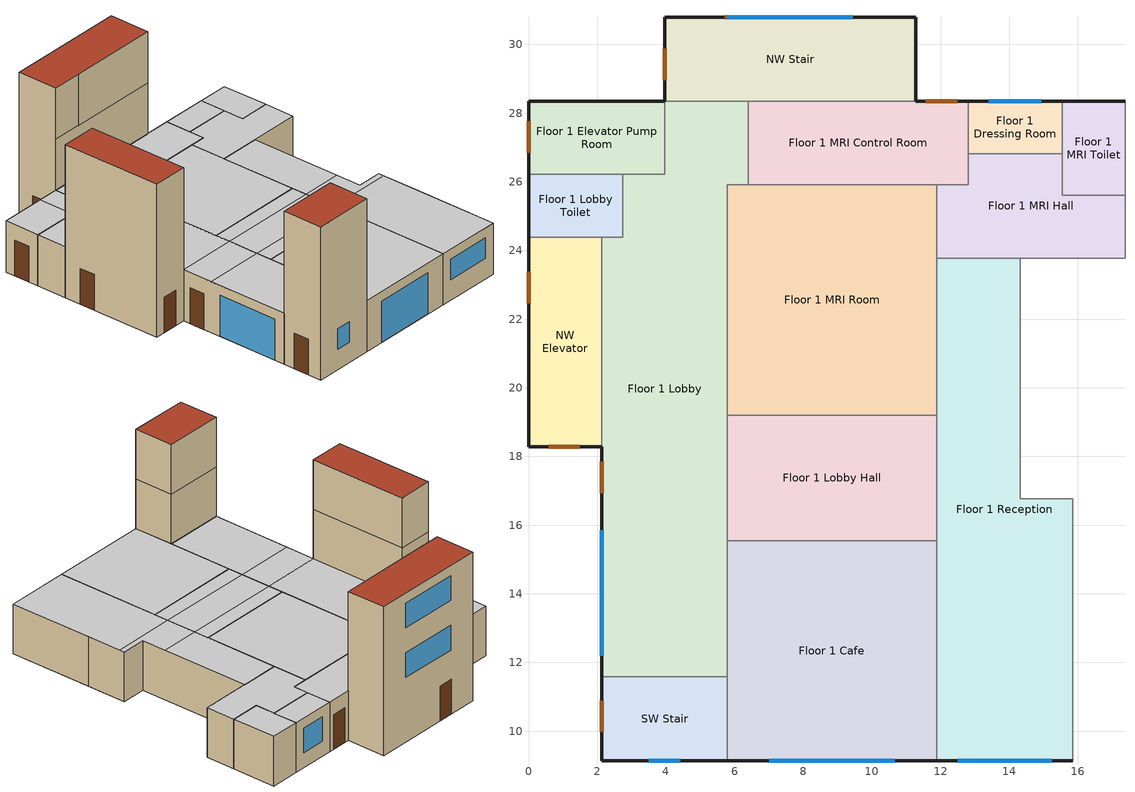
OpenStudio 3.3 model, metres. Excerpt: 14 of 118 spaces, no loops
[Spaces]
Floor 1 Lobby
 floor ground (Foundation F 126 Perim 671 Area 5779): 6.4,28.35 6.4,25.91 5.79,25.91 5.79,11.58 2.13,11.58 2.13,24.38 2.74,24.38 2.74,26.21 3.96,26.21 3.96,28.35 z0
 wall outside: 2.13,18.29 2.13,11.58 z0:3.05
 wall to SW Stair: 2.13,11.58 5.79,11.58 z0:3.05
 wall to Floor 1 MRI Room: 5.79,19.2 5.79,25.91 6.4,25.91 z0:3.05
 wall to Floor 1 Elevator Pump Room: 3.96,28.35 3.96,26.21 2.74,26.21 z0:3.05
 wall to Floor 1 Lobby Toilet: 2.74,26.21 2.74,24.38 2.13,24.38 z0:3.05
 wall to Floor 1 MRI Control Room: 6.4,25.91 6.4,28.35 z0:3.05
 wall to Floor 1 Cafe: 5.79,11.58 5.79,15.54 z0:3.05
 wall to Floor 1 Lobby Hall: 5.79,15.54 5.79,19.2 z0:3.05
 wall to NW Stair: 6.4,28.35 3.96,28.35 z0:3.05
 wall to NW Elevator: 2.13,24.38 2.13,18.29 z0:3.05
 window: 2.13,15.85 2.13,12.19 z0.03:2.46
 door: 2.13,17.85 2.13,16.93 z0:2.13
 ceiling to Floor 2 Work Hall: 5.79,16.46 5.79,18.29 2.13,18.29 2.13,16.46 z3.05
 ceiling to Floor 2 Work: 5.79,18.29 5.79,25.91 6.4,25.91 6.4,28.35 3.96,28.35 3.96,26.21 2.74,26.21 2.74,24.38 2.13,24.38 2.13,18.29 z3.05
 ceiling to Floor 2 Reception: 5.79,11.58 5.79,16.46 2.13,16.46 2.13,11.58 z3.05
SW Stair
 floor ground (Foundation F 126 Perim 61 Area 892): 5.79,11.58 5.79,9.14 2.13,9.14 2.13,11.58 z0
 wall outside: 2.13,11.58 2.13,9.14 5.79,9.14 z0:9.14
 wall to Floor 3 Undeveloped 2: 5.79,9.14 5.79,11.58 2.13,11.58 z6.1:9.14
 wall to Floor 1 Cafe: 5.79,9.14 5.79,11.58 z0:3.05
 wall to Floor 2 Reception: 5.79,9.14 5.79,11.58 2.13,11.58 z3.05:6.1
 window: 3.51,9.14 4.42,9.14 z1.22:2.44
 door: 2.13,10.89 2.13,9.97 z0:2.13
 roof outside: 5.79,9.14 5.79,11.58 2.13,11.58 2.13,9.14 z9.14
Floor 1 Lobby Hall
 floor ground (Foundation F 126 Perim 0 Area 223): 11.89,19.2 11.89,15.54 5.79,15.54 5.79,19.2 z0
 wall to Floor 1 MRI Room: 11.89,19.2 5.79,19.2 z0:3.05
 wall to Floor 1 Cafe: 5.79,15.54 11.89,15.54 z0:3.05
 wall to Floor 1 Reception: 11.89,15.54 11.89,19.2 z0:3.05
 ceiling to Floor 2 Work Hall: 11.89,16.46 11.89,18.29 5.79,18.29 5.79,16.46 z3.05
 ceiling to Floor 2 Work: 11.89,18.29 11.89,19.2 5.79,19.2 5.79,18.29 z3.05
 ceiling to Floor 2 Reception: 11.89,15.54 11.89,16.46 5.79,16.46 5.79,15.54 z3.05
Floor 1 MRI Hall
 floor ground (Foundation F 126 Perim 0 Area 1366): 15.54,26.82 15.54,25.6 17.37,25.6 17.37,23.77 11.89,23.77 11.89,25.91 12.8,25.91 12.8,26.82 z0
 wall to Floor 1 MRI Toilet: 17.37,25.6 15.54,25.6 15.54,26.82 z0:3.05
 wall to Floor 1 Dressing Room: 15.54,26.82 12.8,26.82 z0:3.05
 wall to Floor 1 Office: 14.33,23.77 17.37,23.77 z0:3.05
 wall to Floor 1 MRI Room: 11.89,25.91 11.89,23.77 z0:3.05
 wall to Floor 1 MRI Control Room: 12.8,26.82 12.8,25.91 11.89,25.91 z0:3.05
 wall to Floor 1 Reception: 11.89,23.77 14.33,23.77 z0:3.05
 wall to Floor 1 Procedure Room: 17.37,23.77 17.37,25.6 z0:3.05
 ceiling to Floor 2 Work: 17.37,23.77 17.37,25.6 15.54,25.6 15.54,26.82 12.8,26.82 12.8,25.91 11.89,25.91 11.89,23.77 z3.05
NW Elevator
 floor ground (Foundation F 126 Perim 823 Area 1301): 2.13,24.38 2.13,18.29 0,18.29 0,24.38 z0
 wall outside: 0,24.38 0,18.29 2.13,18.29 z0:9.14
 wall to Floor 3 Office Toilet: 2.13,24.38 0,24.38 z6.1:9.14
 wall to Floor 1 Lobby Toilet: 2.13,24.38 0,24.38 z0:3.05
 wall to Floor 3 Elevator Hall: 2.13,18.29 2.13,24.38 z6.1:9.14
 wall to Floor 2 Work Toilet: 2.13,24.38 0,24.38 z3.05:6.1
 wall to Floor 2 Work: 2.13,18.29 2.13,24.38 z3.05:6.1
 door: 0.58,18.29 1.5,18.29 / 0,23.38 0,22.47 z0:2.13
 roof outside: 2.13,18.29 2.13,24.38 0,24.38 0,18.29 z9.14
Floor 1 Reception
 floor ground (Foundation F 126 Perim 396 Area 4729): 14.33,23.77 14.33,16.76 15.85,16.76 15.85,9.14 11.89,9.14 11.89,23.77 z0
 wall outside: 11.89,9.14 15.85,9.14 z0:3.05
 wall to Floor 1 Cafe: 11.89,15.54 11.89,9.14 z0:3.05
 wall to Floor 1 Reception Hall: 15.85,14.33 15.85,16.76 z0:3.05
 wall to Floor 1 Office: 15.85,16.76 14.33,16.76 14.33,23.77 z0:3.05
 wall to Floor 1 MRI Room: 11.89,23.77 11.89,19.2 z0:3.05
 wall to Floor 1 Scheduling: 15.85,9.14 15.85,14.33 z0:3.05
 window: 12.5,9.14 15.24,9.14 z1.22:2.44
 ceiling to Floor 2 Work Hall: 15.85,16.46 15.85,16.76 14.33,16.76 14.33,18.29 11.89,18.29 11.89,16.46 z3.05
 ceiling to Floor 2 Reception: 15.85,9.14 15.85,16.46 11.89,16.46 11.89,9.14 z3.05
 ceiling to Floor 2 Work: 14.33,18.29 14.33,23.77 11.89,23.77 11.89,18.29 z3.05
NW Stair
 floor ground (Foundation F 126 Perim 1219 Area 1784): 11.28,30.78 11.28,28.35 3.96,28.35 3.96,30.78 z0
 wall outside: 11.28,28.35 11.28,30.78 3.96,30.78 3.96,28.35 z0:9.14
 wall to Floor 3 Office: 5.79,28.35 11.28,28.35 z6.1:9.14
 wall to Floor 1 MRI Control Room: 6.4,28.35 11.28,28.35 z0:3.05
 wall to Floor 2 Work: 3.96,28.35 11.28,28.35 z3.05:6.1
 wall to Floor 3 Elevator Hall: 3.96,28.35 5.79,28.35 z6.1:9.14
 window: 9.45,30.78 5.79,30.78 z3.96:5.49; 9.45,30.78 5.79,30.78 z7.01:8.53
 door: 3.96,29.87 3.96,28.96 / 6.64,30.78 5.72,30.78 z0:2.13
 roof outside: 11.28,28.35 11.28,30.78 3.96,30.78 3.96,28.35 z9.14
Floor 1 MRI Room
 floor ground (Foundation F 126 Perim 0 Area 4088): 11.89,25.91 11.89,19.2 5.79,19.2 5.79,25.91 z0
 wall to Floor 1 MRI Control Room: 11.89,25.91 6.4,25.91 z0:3.05
 ceiling to Floor 2 Work: 11.89,19.2 11.89,25.91 5.79,25.91 5.79,19.2 z3.05
Floor 1 Cafe
 floor ground (Foundation F 126 Perim 61 Area 3902): 11.89,15.54 11.89,9.14 5.79,9.14 5.79,15.54 z0
 wall outside: 5.79,9.14 11.89,9.14 z0:3.05
 window: 7.01,9.14 10.67,9.14 z0.03:2.46
 ceiling to Floor 2 Reception: 11.89,9.14 11.89,15.54 5.79,15.54 5.79,9.14 z3.05
Floor 1 Dressing Room
 floor ground (Foundation F 126 Perim 274 Area 418): 15.54,28.35 15.54,26.82 12.8,26.82 12.8,28.35 z0
 wall outside: 15.54,28.35 12.8,28.35 z0:3.05
 wall to Floor 1 MRI Toilet: 15.54,26.82 15.54,28.35 z0:3.05
 wall to Floor 1 MRI Control Room: 12.8,28.35 12.8,26.82 z0:3.05
 window: 14.94,28.35 13.41,28.35 z0.91:2.44
 ceiling to Floor 2 Work: 15.54,26.82 15.54,28.35 12.8,28.35 12.8,26.82 z3.05
Floor 1 Elevator Pump Room
 floor ground (Foundation F 126 Perim 61 Area 845): 3.96,28.35 3.96,26.21 0,26.21 0,28.35 z0
 wall outside: 3.96,28.35 0,28.35 0,26.21 z0:3.05
 wall to Floor 1 Lobby Toilet: 0,26.21 2.74,26.21 z0:3.05
 door: 0,27.76 0,26.84 z0:2.13
 ceiling to Floor 2 Work: 3.96,26.21 3.96,28.35 2.74,28.35 2.74,26.21 z3.05
 ceiling to Floor 2 Janitor: 2.74,26.21 2.74,28.35 0,28.35 0,26.21 z3.05
Floor 1 Lobby Toilet
 floor ground (Foundation F 126 Perim 183 Area 502): 2.74,26.21 2.74,24.38 0,24.38 0,26.21 z0
 wall outside: 0,26.21 0,24.38 z0:3.05
 ceiling to Floor 2 Work Toilet: 2.74,24.38 2.74,26.21 0,26.21 0,24.38 z3.05
Floor 1 MRI Control Room
 floor ground (Foundation F 126 Perim 152 Area 1561): 12.8,28.35 12.8,25.91 6.4,25.91 6.4,28.35 z0
 wall outside: 12.8,28.35 11.28,28.35 z0:3.05
 door: 12.48,28.35 11.57,28.35 z0:2.13
 ceiling to Floor 2 Work: 12.8,25.91 12.8,28.35 6.4,28.35 6.4,25.91 z3.05
Floor 1 MRI Toilet
 floor ground (Foundation F 126 Perim 183 Area 502): 17.37,28.35 17.37,25.6 15.54,25.6 15.54,28.35 z0
 wall outside: 17.37,28.35 15.54,28.35 z0:3.05
 wall to Floor 1 Procedure Room: 17.37,25.6 17.37,28.35 z0:3.05
 ceiling to Floor 2 Work: 17.37,25.6 17.37,28.35 15.54,28.35 15.54,25.6 z3.05
[Site]
New York-John F Kennedy Intl AP_NY_USA: Latitude {deg}=40.65; Longitude {deg}=-73.8; Time Zone {hr}=-5; Elevation {m}=5; Terrain=City
[Building]
-Outpatient-ASHRAE 169-2013-4A created: 2021-11-22 21:51:46 -0800: North Axis {deg}=0; Default Construction Set=90.1-2004 - Outpatient - ASHRAE 169-2013-4A; Standards Number of Stories=3; Standards Number of Above Ground Stories=3; Standards Building Type=Outpatient
[ClimateZones]
Climate Zone Institution Name 1=ASHRAE; Climate Zone Document Name 1=ANSI/ASHRAE Standard 169; Climate Zone Document Year 1=2006; Climate Zone Value 1=4A
[Site:WaterMainsTemperature]
Calculation Method=Correlation; Annual Average Outdoor Air Temperature {C}=12.4667; Maximum Difference In Monthly Average Outdoor Air Temperatures {deltaC}=25.2
[SizingPeriod:DesignDay] Barometric Pressure {Pa}=101241; Sky Clearness=0; Rain Indicator=No; Snow Indicator=No; Day of Month=21; Daylight Saving Time Indicator=No; Humidity Condition Type=Wetbulb; Dry-Bulb Temperature Range Modifier Type=DefaultMultipliers
Name | Maximum Dry-Bulb Temperature {C} | Daily Dry-Bulb Temperature Range {deltaC} | Wind Speed {m/s} | Wind Direction {deg} | Month | Day Type | Wetbulb or DewPoint at Maximum Dry-Bulb {C} | Solar Model Indicator | ASHRAE Clear Sky Optical Depth for Beam Irradiance | ASHRAE Clear Sky Optical Depth for Diffuse Irradiance
New.York-John.F.Kennedy.Intl.AP_NY_USA Ann Clg .4% Condns DB=>MWB | 32.1 | 7.4 | 5.6 | 230 | 7 | SummerDesignDay | 23.1 | ASHRAETau | 0.541 | 1.8
New.York-John.F.Kennedy.Intl.AP_NY_USA Ann Htg 99.6% Condns DB | -10.7 | 0 | 7.5 | 320 | 1 | WinterDesignDay | -10.7 | ASHRAEClearSky
[Site:GroundTemperature:FCfactorMethod]
January Ground Temperature {C}=14; February Ground Temperature {C}=7.3; March Ground Temperature {C}=3.3; April Ground Temperature {C}=1.2; May Ground Temperature {C}=-0.2; June Ground Temperature {C}=5.6; July Ground Temperature {C}=10.9; August Ground Temperature {C}=16.1; September Ground Temperature {C}=21.7; October Ground Temperature {C}=25; November Ground Temperature {C}=24.8; December Ground Temperature {C}=19.9
[Material:NoMass] Thermal Absorptance=0.9; Solar Absorptance=0.7
Name | Roughness | Thermal Resistance {m2-K/W} | Visible Absorptance
CP02 CARPET PAD | VeryRough | 0.21648 | 0.8
Typical Insulation R-6.78 | Smooth | 1.19347 | 0.7
Typical Carpet Pad | Smooth | 0.21648 | 0.8
Typical Insulation R-5.89 | Smooth | 1.03652 | 0.7
Typical Insulation R-14.76 | Smooth | 2.59864 | 0.7
Typical Insulation R-0.58 | Smooth | 0.101875 | 0.7
Typical Insulation R-0.01 | Smooth | 0.001 | 0.7
[Material]
Name | Roughness | Thickness {m} | Conductivity {W/m-K} | Density {kg/m3} | Specific Heat {J/kg-K} | Thermal Absorptance | Solar Absorptance | Visible Absorptance
100mm Normalweight concrete floor | MediumSmooth | 0.1016 | 2.31 | 2322 | 832
G01 13mm gypsum board | Smooth | 0.0127 | 0.16 | 800 | 1090 | 0.9 | 0.7 | 0.5
4 in. Normalweight Concrete Floor | MediumRough | 0.1016 | 2.31 | 2322 | 832 | 0.9 | 0.7 | 0.7
25mm Stucco | Smooth | 0.0254 | 0.72 | 1856 | 840 | 0.9 | 0.7 | 0.7
5/8 in. Gypsum Board | MediumSmooth | 0.0159 | 0.16 | 800 | 1090 | 0.9 | 0.7 | 0.7
Roof Membrane | VeryRough | 0.0095 | 0.16 | 1121.29 | 1460 | 0.9 | 0.7 | 0.7
Metal Roof Surface; F08 Metal surface | Smooth | 0.0008 | 45.28 | 7824 | 500 | 0.9 | 0.7 | 0.7
6 in. Normalweight Concrete Floor | MediumRough | 0.1524 | 2.31 | 2322 | 832 | 0.9 | 0.7 | 0.7
8 in. Concrete Block Basement Wall | MediumRough | 0.2032 | 1.326 | 1842 | 912 | 0.9 | 0.7 | 0.7
G05 25mm wood | MediumSmooth | 0.0254 | 0.15 | 608 | 1630 | 0.9 | 0.5 | 0.5
Std Wood 6inch | MediumSmooth | 0.15 | 0.12 | 540 | 1210 | 0.9 | 0.7 | 0.7
[Construction:FfactorGroundFloor] F-Factor {W/m-K}=1.26344
Name | Area {m2} | PerimeterExposed {m}
Foundation F 126 Perim 274 Area 418 | 4.18064 | 2.7432
Foundation F 126 Perim 183 Area 502 | 5.01676 | 1.8288
Foundation F 126 Perim 61 Area 845 | 8.45418 | 6.096
Foundation F 126 Perim 396 Area 4729 | 47.2876 | 3.9624
Foundation F 126 Perim 61 Area 892 | 8.91869 | 6.096
Foundation F 126 Perim 671 Area 5779 | 57.7857 | 6.7056
Foundation F 126 Perim 61 Area 3902 | 39.0193 | 6.096
Foundation F 126 Perim 0 Area 223 | 22.2967 | 0
Foundation F 126 Perim 0 Area 4088 | 40.8773 | 0
Foundation F 126 Perim 152 Area 1561 | 15.6077 | 1.524
Foundation F 126 Perim 0 Area 1366 | 13.6567 | 0
Foundation F 126 Perim 823 Area 1301 | 13.0064 | 8.2296
Foundation F 126 Perim 1219 Area 1784 | 17.8374 | 12.192
[DefaultConstructionSet]
90.1-2004 - Outpatient - ASHRAE 169-2013-4A: Default Exterior Surface Constructions=Default Surface Constructions 1; Default Interior Surface Constructions=Default Surface Constructions 2; Default Ground Contact Surface Constructions=Default Surface Constructions 3; Default Exterior SubSurface Constructions=Default Sub Surface Constructions 1; Default Interior SubSurface Constructions=Default Sub Surface Constructions 2; Interior Partition Construction=Typical Interior Partition
[DefaultSurfaceConstructions]
Name | Floor Construction | Wall Construction | Roof Ceiling Construction
Default Surface Constructions 1 | Typical Insulated Exterior Mass Floor R-9.35 | Typical Insulated Steel Framed Exterior Wall R-8.06 | Typical IEAD Roof R-15.87
Default Surface Constructions 2 | Typical Interior Floor | Typical Interior Wall | Typical Interior Ceiling
Default Surface Constructions 3 | Typical Insulated Carpeted 6in Slab Floor | Typical Insulated Basement Mass Wall
[Construction]
Typical Insulated Exterior Mass Floor R-9.35: Typical Insulation R-6.78, 4 in. Normalweight Concrete Floor, Typical Carpet Pad
Typical Insulated Steel Framed Exterior Wall R-8.06: 25mm Stucco, 5/8 in. Gypsum Board, Typical Insulation R-5.89, 5/8 in. Gypsum Board
Typical IEAD Roof R-15.87: Roof Membrane, Typical Insulation R-14.76, Metal Roof Surface
Typical Interior Floor: 100mm Normalweight concrete floor, CP02 CARPET PAD
Typical Interior Wall: G01 13mm gypsum board, G01 13mm gypsum board
Typical Interior Ceiling: CP02 CARPET PAD, 100mm Normalweight concrete floor
Typical Insulated Carpeted 6in Slab Floor: 6 in. Normalweight Concrete Floor, Typical Carpet Pad
Typical Insulated Basement Mass Wall: 8 in. Concrete Block Basement Wall
U 0.57 SHGC 0.39 Dbl Ref-D Clr 6mm/6mm Air: REF D CLEAR 6MM, AIR 6MM, CLEAR 6MM
Typical Insulated Metal Door R-1.43: F08 Metal surface, Typical Insulation R-0.58
Typical Overhead Door R-0.86: Typical Insulation R-0.01
U 1.17 SHGC 0.49 Simple Glazing Skylight U-1.17 SHGC 0.39: U 1.17 SHGC 0.49 Simple Glazing U-1.17 SHGC 0.39
Typical Interior Window: Clear 3mm
Typical Interior Door; Typical Interior Partition: G05 25mm wood
InteriorFurnishings: Std Wood 6inch
[DefaultSubSurfaceConstructions]
Name | Fixed Window Construction | Operable Window Construction | Door Construction | Glass Door Construction | Overhead Door Construction | Skylight Construction | Tubular Daylight Dome Construction | Tubular Daylight Diffuser Construction
Default Sub Surface Constructions 1 | U 0.57 SHGC 0.39 Dbl Ref-D Clr 6mm/6mm Air | U 0.57 SHGC 0.39 Dbl Ref-D Clr 6mm/6mm Air | Typical Insulated Metal Door R-1.43 | U 0.57 SHGC 0.39 Dbl Ref-D Clr 6mm/6mm Air | Typical Overhead Door R-0.86 | U 1.17 SHGC 0.49 Simple Glazing Skylight U-1.17 SHGC 0.39 | Typical Interior Window | Typical Interior Window
Default Sub Surface Constructions 2 | Typical Interior Window | Typical Interior Window | Typical Interior Door
[WindowMaterial:Glazing] Optical Data Type=SpectralAverage; Infrared Transmittance at Normal Incidence=0; Front Side Infrared Hemispherical Emissivity=0.84; Conductivity {W/m-K}=0.9; Dirt Correction Factor for Solar and Visible Transmittance=1; Solar Diffusing=No
Name | Thickness {m} | Solar Transmittance at Normal Incidence | Front Side Solar Reflectance at Normal Incidence | Back Side Solar Reflectance at Normal Incidence | Visible Transmittance at Normal Incidence | Front Side Visible Reflectance at Normal Incidence | Back Side Visible Reflectance at Normal Incidence | Back Side Infrared Hemispherical Emissivity
REF D CLEAR 6MM | 0.006 | 0.429 | 0.308 | 0.379 | 0.334 | 0.453 | 0.505 | 0.82
CLEAR 6MM | 0.006 | 0.775 | 0.071 | 0.071 | 0.881 | 0.08 | 0.08 | 0.84
Clear 3mm | 0.003 | 0.837 | 0.075 | 0.075 | 0.898 | 0.081 | 0.081 | 0.84
[WindowMaterial:Gas]
AIR 6MM: Gas Type=Air; Thickness {m}=0.0063
[WindowMaterial:SimpleGlazingSystem]
U 1.17 SHGC 0.49 Simple Glazing U-1.17 SHGC 0.39: U-Factor {W/m2-K}=6.64357; Solar Heat Gain Coefficient=0.39; Visible Transmittance=0.38
[Space] Building Story=Building Story 1; Part of Total Floor Area=Yes
Name | Space Type | Thermal Zone
Floor 1 Lobby | Outpatient Lobby | Floor 1 Lobby ZN
SW Stair | Outpatient Stair | SW Stair ZN
Floor 1 Lobby Hall | Outpatient Hall | Floor 1 Lobby Hall ZN
Floor 1 Cafe | Outpatient Cafe | Floor 1 Cafe ZN
Floor 1 Lobby Toilet | Outpatient Toilet | Floor 1 Lobby Toilet ZN
Floor 1 MRI Hall | Outpatient Hall | Floor 1 MRI Hall ZN
NW Elevator | Outpatient Stair | NW Elevator ZN
Floor 1 MRI Toilet | Outpatient Toilet | Floor 1 MRI Toilet ZN
Floor 1 Reception | Outpatient Reception | Floor 1 Reception ZN
NW Stair | Outpatient Stair | NW Stair ZN
Floor 1 Elevator Pump Room | Outpatient ElevatorPumpRoom | Floor 1 Elevator Pump Room ZN
Floor 1 MRI Room | Outpatient MRI | Floor 1 MRI Room ZN
Floor 1 MRI Control Room | Outpatient MRI_Control | Floor 1 MRI Control Room ZN
Floor 1 Dressing Room | Outpatient DressingRoom | Floor 1 Dressing Room ZN
[BuildingStory]
Building Story 1: Nominal Z Coordinate {m}=0
[SpaceType] Standards Building Type=Outpatient
Name | Default Schedule Set | Design Specification Outdoor Air Object | Standards Space Type
Outpatient Cafe | Outpatient Cafe Schedule Set | Outpatient Cafe Ventilation | Cafe
Outpatient DressingRoom | Outpatient DressingRoom Schedule Set | Outpatient DressingRoom Ventilation | DressingRoom
Outpatient ElevatorPumpRoom | Outpatient ElevatorPumpRoom Schedule Set | Outpatient ElevatorPumpRoom Ventilation | ElevatorPumpRoom
Outpatient Hall | Outpatient Hall Schedule Set | Outpatient Hall Ventilation | Hall
Outpatient Lobby | Outpatient Lobby Schedule Set | Outpatient Lobby Ventilation | Lobby
Outpatient MRI | Outpatient MRI Schedule Set | Outpatient MRI Ventilation | MRI
Outpatient MRI_Control | Outpatient MRI_Control Schedule Set | Outpatient MRI_Control Ventilation | MRI_Control
Outpatient Stair | Outpatient Stair Schedule Set | Outpatient Stair Ventilation | Stair
Outpatient Toilet | Outpatient Toilet Schedule Set | Outpatient Toilet Ventilation | Toilet
Outpatient Reception | Outpatient Reception Schedule Set | Outpatient Reception Ventilation | Reception
[People:Definition] Number of People Calculation Method=People/Area; Fraction Radiant=0.3
Name | People per Space Floor Area {person/m2}
Outpatient Cafe People Definition | 1.07521
Outpatient DressingRoom People Definition | 0.0538196
Outpatient Lobby People Definition | 0.107639
Outpatient MRI People Definition; Outpatient MRI_Control People Definition | 0.215493
Outpatient Reception People Definition | 0.322594
[People] Work Efficiency Schedule=Work Efficiency Schedule; Clothing Insulation Schedule=Clothing Schedule; Air Velocity Schedule=Air Velocity Schedule; Multiplier=1
Name | People Definition | Space or SpaceType
Outpatient Cafe People | Outpatient Cafe People Definition | Outpatient Cafe
Outpatient DressingRoom People | Outpatient DressingRoom People Definition | Outpatient DressingRoom
Outpatient Lobby People | Outpatient Lobby People Definition | Outpatient Lobby
Outpatient MRI People | Outpatient MRI People Definition | Outpatient MRI
Outpatient MRI_Control People | Outpatient MRI_Control People Definition | Outpatient MRI_Control
Outpatient Reception People | Outpatient Reception People Definition | Outpatient Reception
[Lights:Definition] Design Level Calculation Method=Watts/Area; Fraction Visible=0.2; Return Air Fraction=0
Name | Watts per Space Floor Area {W/m2} | Fraction Radiant
Outpatient DressingRoom General Lights Definition | 6.10233 | 0.365
Outpatient Cafe General Lights Definition | 3.18489 | 0.365
Outpatient Cafe Task Lights Definition | 0.179902 | 0.165
Outpatient Cafe Wall Wash Lights Definition | 0.727257 | 0.165
Outpatient ElevatorPumpRoom General Lights Definition | 3.55488 | 0.365
Outpatient ElevatorPumpRoom Task Lights Definition | 0.569567 | 0.165
Outpatient Hall General Lights Definition | 4.32947 | 0.365
Outpatient Hall Wall Wash Lights Definition; Outpatient Stair Wall Wash Lights Definition | 0.839143 | 0.165
Outpatient Lobby General Lights Definition; Outpatient Reception General Lights Definition | 1.74481 | 0.365
Outpatient Lobby Task Lights Definition; Outpatient Reception Task Lights Definition | 0.190877 | 0.165
Outpatient Lobby Wall Wash Lights Definition; Outpatient Reception Wall Wash Lights Definition | 0.533708 | 0.165
Outpatient MRI General Lights Definition | 4.6155 | 0.365
Outpatient MRI_Control General Lights Definition | 6.4687 | 0.365
Outpatient Toilet General Lights Definition | 3.01365 | 0.365
Outpatient Toilet Wall Wash Lights Definition | 0.610955 | 0.165
Outpatient Stair General Lights Definition | 3.8158 | 0.465
[ElectricEquipment:Definition] Fraction Latent=0
Name | Design Level Calculation Method | Watts per Space Floor Area {W/m2} | Fraction Radiant | Fraction Lost | Design Level {W}
Outpatient Cafe Elec Equip Definition | Watts/Area | 10.7639 | 0.5 | 0
Outpatient DressingRoom Elec Equip Definition; Outpatient Lobby Elec Equip Definition; Outpatient Reception Elec Equip Definition | Watts/Area | 11.8403 | 0.5 | 0
Outpatient ElevatorPumpRoom Elec Equip Definition | Watts/Area | 57.0487 | 0.1 | 0.9
Outpatient Hall Elec Equip Definition; Outpatient Stair Elec Equip Definition | Watts/Area | 4.30556 | 0.5 | 0
Outpatient MRI Elec Equip Definition; Outpatient MRI_Control Elec Equip Definition | Watts/Area | 107.639 | 0.5 | 0
Outpatient Toilet Elec Equip Definition | Watts/Area | 4.30556 | 0.3 | 0.7
Elevator Pump Room Electric Equipment Definition | EquipmentLevel |  | 0.1 | 0.9 | 48165
Elevator Pump Room Electric Equipment Definition2 | EquipmentLevel |  | 0.1 | 0.9 | 485.7
[ElectricEquipment]
Name | Electric Equipment Definition | Space or SpaceType | Schedule
Outpatient Cafe Elec Equip | Outpatient Cafe Elec Equip Definition | Outpatient Cafe
Outpatient DressingRoom Elec Equip | Outpatient DressingRoom Elec Equip Definition | Outpatient DressingRoom
Outpatient ElevatorPumpRoom Elec Equip | Outpatient ElevatorPumpRoom Elec Equip Definition | Outpatient ElevatorPumpRoom
Outpatient Hall Elec Equip | Outpatient Hall Elec Equip Definition | Outpatient Hall
Outpatient Lobby Elec Equip | Outpatient Lobby Elec Equip Definition | Outpatient Lobby
Outpatient MRI Elec Equip | Outpatient MRI Elec Equip Definition | Outpatient MRI
Outpatient MRI_Control Elec Equip | Outpatient MRI_Control Elec Equip Definition | Outpatient MRI_Control
Outpatient Reception Elec Equip | Outpatient Reception Elec Equip Definition | Outpatient Reception
Outpatient Stair Elec Equip | Outpatient Stair Elec Equip Definition | Outpatient Stair
Outpatient Toilet Elec Equip | Outpatient Toilet Elec Equip Definition | Outpatient Toilet
Elevator Pump Room Elevator Equipment | Elevator Pump Room Electric Equipment Definition | Floor 1 Elevator Pump Room | OutPatientHealthCare BLDG_ELEVATORS
Elevator Lights Fan | Elevator Pump Room Electric Equipment Definition2 | Floor 1 Elevator Pump Room | OutPatientHealthCare ELEV_LIGHT_FAN_SCH_24_7
[DesignSpecification:OutdoorAir]
Name | Outdoor Air Method | Outdoor Air Flow per Person {m3/s-person} | Outdoor Air Flow per Floor Area {m3/s-m2} | Outdoor Air Flow Air Changes per Hour {1/hr}
Outpatient Cafe Ventilation; Outpatient DressingRoom Ventilation | Sum | 0.00943895
Outpatient ElevatorPumpRoom Ventilation; Outpatient Toilet Ventilation |  | 0 | 0 | 0
Outpatient Hall Ventilation; Outpatient Stair Ventilation | Sum |  | 0.000254
Outpatient Lobby Ventilation; Outpatient Reception Ventilation | Sum | 0.00707921
Outpatient MRI Ventilation; Outpatient MRI_Control Ventilation | Sum |  | 0.001524
[DefaultScheduleSet] Number of People Schedule=OutPatientHealthCare BLDG_OCC_SCH; People Activity Level Schedule=OutPatientHealthCare ACTIVITY_SCH; Infiltration Schedule=OutPatientHealthCare INFIL_SCH
Name | Lighting Schedule | Electric Equipment Schedule
Outpatient Cafe Schedule Set; Outpatient DressingRoom Schedule Set; Outpatient Lobby Schedule Set; Outpatient MRI Schedule Set; Outpatient MRI_Control Schedule Set; Outpatient Reception Schedule Set; Outpatient Toilet Schedule Set | OutPatientHealthCare BLDG_LIGHT_SCH | OutPatientHealthCare BLDG_EQUIP_SCH_BASE
Outpatient ElevatorPumpRoom Schedule Set | OutPatientHealthCare BLDG_LIGHT_STORAGE_SCH | OutPatientHealthCare ELEV_LIGHT_FAN_SCH_24_7
Outpatient Hall Schedule Set; Outpatient Stair Schedule Set | OutPatientHealthCare BLDG_LIGHT_CORRIDOR_SCH | OutPatientHealthCare BLDG_EQUIP_SCH_BASE
[ThermostatSetpoint:DualSetpoint] Heating Setpoint Temperature Schedule=OutPatientHealthCare HTGSETP_SCH_YES_OPTIMUM; Cooling Setpoint Temperature Schedule=OutPatientHealthCare CLGSETP_SCH_NO_SETBACK
Outpatient Cafe Thermostat 1; Outpatient DressingRoom Thermostat 1; Outpatient ElevatorPumpRoom Thermostat 1; Outpatient Lobby Thermostat 1; Outpatient Hall Thermostat 2; Outpatient Toilet Thermostat 1; Outpatient MRI_Control Thermostat 1; Outpatient Hall Thermostat 4; Outpatient MRI Thermostat 1; Outpatient Toilet Thermostat 2; Outpatient Reception Thermostat 1; Outpatient Stair Thermostat 2; Outpatient Stair Thermostat 3; Outpatient Stair Thermostat 4
[SpaceInfiltration:DesignFlowRate] Schedule=OutPatientHealthCare INFIL_SCH; Design Flow Rate Calculation Method=Flow/ExteriorArea; Constant Term Coefficient=0; Temperature Term Coefficient=0; Velocity Term Coefficient=0.224; Velocity Squared Term Coefficient=0
Name | Space or SpaceType | Flow per Exterior Surface Area {m3/s-m2}
Floor 1 Cafe Infiltration | Floor 1 Cafe | 0.00102523
Floor 1 Dressing Room Infiltration | Floor 1 Dressing Room | 0.00102523
Floor 1 Elevator Pump Room Infiltration | Floor 1 Elevator Pump Room | 0.00102523
Floor 1 Lobby Infiltration | Floor 1 Lobby | 0.00102523
Floor 1 Lobby Toilet Infiltration | Floor 1 Lobby Toilet | 0.00102523
Floor 1 MRI Control Room Infiltration | Floor 1 MRI Control Room | 0.00102523
Floor 1 MRI Toilet Infiltration | Floor 1 MRI Toilet | 0.00102523
Floor 1 Reception Infiltration | Floor 1 Reception | 0.00102523
NW Elevator Infiltration | NW Elevator | 0.000874145
NW Stair Infiltration | NW Stair | 0.000883821
SW Stair Infiltration | SW Stair | 0.000883821
[ThermalZone] Use Ideal Air Loads=No
Name | Thermostat
Floor 1 Cafe ZN | Outpatient Cafe Thermostat 1
Floor 1 Dressing Room ZN | Outpatient DressingRoom Thermostat 1
Floor 1 Elevator Pump Room ZN | Outpatient ElevatorPumpRoom Thermostat 1
Floor 1 Lobby ZN | Outpatient Lobby Thermostat 1
Floor 1 Lobby Hall ZN | Outpatient Hall Thermostat 2
Floor 1 Lobby Toilet ZN | Outpatient Toilet Thermostat 1
Floor 1 MRI Control Room ZN | Outpatient MRI_Control Thermostat 1
Floor 1 MRI Hall ZN | Outpatient Hall Thermostat 4
Floor 1 MRI Room ZN | Outpatient MRI Thermostat 1
Floor 1 MRI Toilet ZN | Outpatient Toilet Thermostat 2
Floor 1 Reception ZN | Outpatient Reception Thermostat 1
NW Elevator ZN | Outpatient Stair Thermostat 2
NW Stair ZN | Outpatient Stair Thermostat 3
SW Stair ZN | Outpatient Stair Thermostat 4
[AvailabilityManager:NightCycle] Applicability Schedule=Always On Discrete; Control Type=CycleOnAny; Thermostat Tolerance {deltaC}=1; Cycling Run Time {s}=1800
Availability Manager Night Cycle 1; Availability Manager Night Cycle 2
[InternalMass:Definition]
Internal Mass Definition 1: Construction=InteriorFurnishings; Design Level Calculation Method=SurfaceArea/Area; Surface Area per Space Floor Area=2
[InternalMass] Internal Mass Definition=Internal Mass Definition 1; Multiplier=1
Name | Space or SpaceType
Floor 1 Dressing Room Mass | Floor 1 Dressing Room
Floor 1 Elevator Pump Room Mass | Floor 1 Elevator Pump Room
Floor 1 Reception Mass | Floor 1 Reception
SW Stair Mass | SW Stair
Floor 1 Lobby Mass | Floor 1 Lobby
Floor 1 Cafe Mass | Floor 1 Cafe
Floor 1 Lobby Hall Mass | Floor 1 Lobby Hall
Floor 1 Lobby Toilet Mass | Floor 1 Lobby Toilet
Floor 1 MRI Room Mass | Floor 1 MRI Room
Floor 1 MRI Toilet Mass | Floor 1 MRI Toilet
Floor 1 MRI Control Room Mass | Floor 1 MRI Control Room
Floor 1 MRI Hall Mass | Floor 1 MRI Hall
NW Elevator Mass | NW Elevator
NW Stair Mass | NW Stair
[Exterior:Lights:Definition]
NonDimming Exterior Lights Def: Design Level {W}=14442
[Exterior:Lights]
NonDimming Exterior Lights Def: Exterior Lights Definition=NonDimming Exterior Lights Def; Schedule=OutPatientHealthCare Exterior_Lgt_ALWAYS_ON; Control Option=AstronomicalClock
[EnergyManagementSystem:Sensor] Output Variable or Output Meter Index Key=Environment; Output Variable or Output Meter=Site Outdoor Air Drybulb Temperature
OAT; OAT_1
[EnergyManagementSystem:Actuator] Actuated Component Type=Schedule:Year; Actuated Component Control Type=Schedule Value
Name | Actuated Component
PVAVOutpatientF1HtgSch0; PVAVOutpatientF2F3HtgSch0 | OutPatientHealthCare HTGSETP_SCH_YES_OPTIMUM
PVAVOutpatientF1ClgSch0; PVAVOutpatientF2F3ClgSch0 | OutPatientHealthCare CLGSETP_SCH_NO_SETBACK
PVAVOutpatientF1HtgSch1 | OutPatientHealthCare OR_HTGSETP_SCH
PVAVOutpatientF1ClgSch1 | OutPatientHealthCare OR_CLGSETP_SCH
[EnergyManagementSystem:Program]
PVAVOutpatientF1OptimumStartProg0: IF DaylightSavings==0 && DayOfWeek>1 && Hour==5 && OAT<23.9 && OAT>1.7; SET PVAVOutpatientF1ClgSch0 = 29.4; SET PVAVOutpatientF1HtgSch0 = 15.6; ELSEIF DaylightSavings==0 && DayOfWeek==1 && Hour==7 && OAT<23.9 && OAT>1.7; SET PVAVOutpatientF1ClgSch0 = 29.4; SET PVAVOutpatientF1HtgSch0 = 15.6; ELSEIF DaylightSavings==1 && DayOfWeek>1 && Hour==4 && OAT<23.9 && OAT>1.7; SET PVAVOutpatientF1ClgSch0 = 29.4; SET PVAVOutpatientF1HtgSch0 = 15.6; ELSEIF DaylightSavings==1 && DayOfWeek==1 && Hour==6 && OAT<23.9 && OAT>1.7; SET PVAVOutpatientF1ClgSch0 = 29.4; SET PVAVOutpatientF1HtgSch0 = 15.6; ELSE; SET PVAVOutpatientF1ClgSch0 = NULL; SET PVAVOutpatientF1HtgSch0 = NULL; ENDIF
PVAVOutpatientF1OptimumStartProg1: IF DaylightSavings==0 && DayOfWeek>1 && Hour==5 && OAT<23.9 && OAT>1.7; SET PVAVOutpatientF1ClgSch1 = 29.4; SET PVAVOutpatientF1HtgSch1 = 15.6; ELSEIF DaylightSavings==0 && DayOfWeek==1 && Hour==7 && OAT<23.9 && OAT>1.7; SET PVAVOutpatientF1ClgSch1 = 29.4; SET PVAVOutpatientF1HtgSch1 = 15.6; ELSEIF DaylightSavings==1 && DayOfWeek>1 && Hour==4 && OAT<23.9 && OAT>1.7; SET PVAVOutpatientF1ClgSch1 = 29.4; SET PVAVOutpatientF1HtgSch1 = 15.6; ELSEIF DaylightSavings==1 && DayOfWeek==1 && Hour==6 && OAT<23.9 && OAT>1.7; SET PVAVOutpatientF1ClgSch1 = 29.4; SET PVAVOutpatientF1HtgSch1 = 15.6; ELSE; SET PVAVOutpatientF1ClgSch1 = NULL; SET PVAVOutpatientF1HtgSch1 = NULL; ENDIF
PVAVOutpatientF2F3OptimumStartProg0: IF DaylightSavings==0 && DayOfWeek>1 && Hour==5 && OAT_1<23.9 && OAT_1>1.7; SET PVAVOutpatientF2F3ClgSch0 = 29.4; SET PVAVOutpatientF2F3HtgSch0 = 15.6; ELSEIF DaylightSavings==0 && DayOfWeek==1 && Hour==7 && OAT_1<23.9 && OAT_1>1.7; SET PVAVOutpatientF2F3ClgSch0 = 29.4; SET PVAVOutpatientF2F3HtgSch0 = 15.6; ELSEIF DaylightSavings==1 && DayOfWeek>1 && Hour==4 && OAT_1<23.9 && OAT_1>1.7; SET PVAVOutpatientF2F3ClgSch0 = 29.4; SET PVAVOutpatientF2F3HtgSch0 = 15.6; ELSEIF DaylightSavings==1 && DayOfWeek==1 && Hour==6 && OAT_1<23.9 && OAT_1>1.7; SET PVAVOutpatientF2F3ClgSch0 = 29.4; SET PVAVOutpatientF2F3HtgSch0 = 15.6; ELSE; SET PVAVOutpatientF2F3ClgSch0 = NULL; SET PVAVOutpatientF2F3HtgSch0 = NULL; ENDIF
[EnergyManagementSystem:ProgramCallingManager]
PVAVOutpatientF1OptimumStartCallingManager0: BeginTimestepBeforePredictor; PVAVOutpatientF1OptimumStartProg0
PVAVOutpatientF1OptimumStartCallingManager1: BeginTimestepBeforePredictor; PVAVOutpatientF1OptimumStartProg1
PVAVOutpatientF2F3OptimumStartCallingManager0: BeginTimestepBeforePredictor; PVAVOutpatientF2F3OptimumStartProg0
[Lights] Fraction Replaceable=1
Name | Lights Definition | Space or SpaceType
Outpatient DressingRoom General Lighting | Outpatient DressingRoom General Lights Definition | Outpatient DressingRoom
Outpatient Cafe General Lighting | Outpatient Cafe General Lights Definition | Outpatient Cafe
Outpatient Cafe Task Lighting | Outpatient Cafe Task Lights Definition | Outpatient Cafe
Outpatient Cafe Wall Wash Lighting | Outpatient Cafe Wall Wash Lights Definition | Outpatient Cafe
Outpatient ElevatorPumpRoom General Lighting | Outpatient ElevatorPumpRoom General Lights Definition | Outpatient ElevatorPumpRoom
Outpatient ElevatorPumpRoom Task Lighting | Outpatient ElevatorPumpRoom Task Lights Definition | Outpatient ElevatorPumpRoom
Outpatient Hall General Lighting | Outpatient Hall General Lights Definition | Outpatient Hall
Outpatient Hall Wall Wash Lighting | Outpatient Hall Wall Wash Lights Definition | Outpatient Hall
Outpatient Lobby General Lighting | Outpatient Lobby General Lights Definition | Outpatient Lobby
Outpatient Lobby Task Lighting | Outpatient Lobby Task Lights Definition | Outpatient Lobby
Outpatient Lobby Wall Wash Lighting | Outpatient Lobby Wall Wash Lights Definition | Outpatient Lobby
Outpatient MRI General Lighting | Outpatient MRI General Lights Definition | Outpatient MRI
Outpatient MRI_Control General Lighting | Outpatient MRI_Control General Lights Definition | Outpatient MRI_Control
Outpatient Toilet General Lighting | Outpatient Toilet General Lights Definition | Outpatient Toilet
Outpatient Toilet Wall Wash Lighting | Outpatient Toilet Wall Wash Lights Definition | Outpatient Toilet
Outpatient Stair General Lighting | Outpatient Stair General Lights Definition | Outpatient Stair
Outpatient Stair Wall Wash Lighting | Outpatient Stair Wall Wash Lights Definition | Outpatient Stair
Outpatient Reception General Lighting | Outpatient Reception General Lights Definition | Outpatient Reception
Outpatient Reception Task Lighting | Outpatient Reception Task Lights Definition | Outpatient Reception
Outpatient Reception Wall Wash Lighting | Outpatient Reception Wall Wash Lights Definition | Outpatient Reception
[Schedule:Constant]
Always On Discrete: Value=1
[Schedule:Ruleset]
Name | Default Day Schedule | Summer Design Day Schedule | Winter Design Day Schedule
Clothing Schedule | Clothing Schedule Default Winter Clothes
Air Velocity Schedule | Air Velocity Schedule Default
Work Efficiency Schedule | Work Efficiency Schedule Default
OutPatientHealthCare BLDG_OCC_SCH | OutPatientHealthCare BLDG_OCC_SCH Default | OutPatientHealthCare BLDG_OCC_SCH Summer Design Day | OutPatientHealthCare BLDG_OCC_SCH Winter Design Day
OutPatientHealthCare ACTIVITY_SCH | OutPatientHealthCare ACTIVITY_SCH Default | OutPatientHealthCare ACTIVITY_SCH Summer Design Day | OutPatientHealthCare ACTIVITY_SCH Winter Design Day
OutPatientHealthCare BLDG_LIGHT_SCH | OutPatientHealthCare BLDG_LIGHT_SCH Default | OutPatientHealthCare BLDG_LIGHT_SCH Summer Design Day | OutPatientHealthCare BLDG_LIGHT_SCH Winter Design Day
OutPatientHealthCare BLDG_EQUIP_SCH_BASE | OutPatientHealthCare BLDG_EQUIP_SCH_BASE Default | OutPatientHealthCare BLDG_EQUIP_SCH_BASE Summer Design Day | OutPatientHealthCare BLDG_EQUIP_SCH_BASE Winter Design Day
OutPatientHealthCare INFIL_SCH | OutPatientHealthCare INFIL_SCH Default | OutPatientHealthCare INFIL_SCH Summer Design Day | OutPatientHealthCare INFIL_SCH Winter Design Day
OutPatientHealthCare HTGSETP_SCH_YES_OPTIMUM | OutPatientHealthCare HTGSETP_SCH_YES_OPTIMUM Default | OutPatientHealthCare HTGSETP_SCH_YES_OPTIMUM Summer Design Day | OutPatientHealthCare HTGSETP_SCH_YES_OPTIMUM Winter Design Day
OutPatientHealthCare CLGSETP_SCH_NO_SETBACK | OutPatientHealthCare CLGSETP_SCH_NO_SETBACK Default | OutPatientHealthCare CLGSETP_SCH_NO_SETBACK Summer Design Day | OutPatientHealthCare CLGSETP_SCH_NO_SETBACK Winter Design Day
OutPatientHealthCare BLDG_LIGHT_STORAGE_SCH | OutPatientHealthCare BLDG_LIGHT_STORAGE_SCH Default | OutPatientHealthCare BLDG_LIGHT_STORAGE_SCH Summer Design Day | OutPatientHealthCare BLDG_LIGHT_STORAGE_SCH Winter Design Day
OutPatientHealthCare ELEV_LIGHT_FAN_SCH_24_7 | OutPatientHealthCare ELEV_LIGHT_FAN_SCH_24_7 Default | OutPatientHealthCare ELEV_LIGHT_FAN_SCH_24_7 Summer Design Day | OutPatientHealthCare ELEV_LIGHT_FAN_SCH_24_7 Winter Design Day
OutPatientHealthCare BLDG_LIGHT_CORRIDOR_SCH | OutPatientHealthCare BLDG_LIGHT_CORRIDOR_SCH Default | OutPatientHealthCare BLDG_LIGHT_CORRIDOR_SCH Summer Design Day | OutPatientHealthCare BLDG_LIGHT_CORRIDOR_SCH Winter Design Day
OutPatientHealthCare OR_HTGSETP_SCH | OutPatientHealthCare OR_HTGSETP_SCH Default | OutPatientHealthCare OR_HTGSETP_SCH Summer Design Day | OutPatientHealthCare OR_HTGSETP_SCH Winter Design Day
OutPatientHealthCare OR_CLGSETP_SCH | OutPatientHealthCare OR_CLGSETP_SCH Default | OutPatientHealthCare OR_CLGSETP_SCH Summer Design Day | OutPatientHealthCare OR_CLGSETP_SCH Winter Design Day
OutPatientHealthCare BLDG_ELEVATORS | OutPatientHealthCare BLDG_ELEVATORS Default | OutPatientHealthCare BLDG_ELEVATORS Summer Design Day | OutPatientHealthCare BLDG_ELEVATORS Winter Design Day
OutPatientHealthCare Exterior_Lgt_ALWAYS_ON | OutPatientHealthCare Exterior_Lgt_ALWAYS_ON Default | OutPatientHealthCare Exterior_Lgt_ALWAYS_ON Summer Design Day | OutPatientHealthCare Exterior_Lgt_ALWAYS_ON Winter Design Day
[Schedule:Day]
Clothing Schedule Default Winter Clothes; OutPatientHealthCare INFIL_SCH Winter Design Day; OutPatientHealthCare INFIL_SCH Summer Design Day; OutPatientHealthCare ELEV_LIGHT_FAN_SCH_24_7 Default; OutPatientHealthCare ELEV_LIGHT_FAN_SCH_24_7 Winter Design Day; OutPatientHealthCare ELEV_LIGHT_FAN_SCH_24_7 Summer Design Day; OutPatientHealthCare BLDG_ELEVATORS Summer Design Day; OutPatientHealthCare Exterior_Lgt_ALWAYS_ON Default; OutPatientHealthCare Exterior_Lgt_ALWAYS_ON Winter Design Day; OutPatientHealthCare Exterior_Lgt_ALWAYS_ON Summer Design Day: 24, 0, 1
Clothing Schedule Summer Clothes: 24, 0, 0.5
Air Velocity Schedule Default: 24, 0, 0.2
Work Efficiency Schedule Default: 24, 0, 0
OutPatientHealthCare BLDG_OCC_SCH Default: 8, 0, 0, 17, 0, 0.05, 24, 0, 0
OutPatientHealthCare BLDG_OCC_SCH Summer Design Day; OutPatientHealthCare BLDG_OCC_SCH SmrDsn|Wkdy Day: 4, 0, 0.05, 6, 0, 0.2, 7, 0, 0.5, 18, 0, 0.9, 20, 0, 0.5, 22, 0, 0.2, 24, 0, 0.05
OutPatientHealthCare BLDG_OCC_SCH Winter Design Day; OutPatientHealthCare BLDG_OCC_SCH WntrDsn|Sat Day: 7, 0, 0.05, 9, 0, 0.2, 15, 0, 0.3, 20, 0, 0.2, 24, 0, 0.05
OutPatientHealthCare ACTIVITY_SCH Default; OutPatientHealthCare ACTIVITY_SCH Winter Design Day; OutPatientHealthCare ACTIVITY_SCH Summer Design Day: 24, 0, 120
OutPatientHealthCare BLDG_LIGHT_SCH Default; OutPatientHealthCare BLDG_LIGHT_STORAGE_SCH Default; OutPatientHealthCare BLDG_LIGHT_CORRIDOR_SCH Default: 8, 0, 0.05, 17, 0, 0.1, 24, 0, 0.05
OutPatientHealthCare BLDG_LIGHT_SCH Summer Design Day; OutPatientHealthCare BLDG_LIGHT_SCH SmrDsn|Wkdy Day; OutPatientHealthCare BLDG_LIGHT_STORAGE_SCH Summer Design Day; OutPatientHealthCare BLDG_LIGHT_STORAGE_SCH SmrDsn|Wkdy Day; OutPatientHealthCare BLDG_LIGHT_CORRIDOR_SCH Summer Design Day; OutPatientHealthCare BLDG_LIGHT_CORRIDOR_SCH SmrDsn|Wkdy Day: 4, 0, 0.1, 6, 0, 0.3, 7, 0, 0.6, 18, 0, 0.9, 20, 0, 0.6, 22, 0, 0.3, 24, 0, 0.1
OutPatientHealthCare BLDG_LIGHT_SCH Winter Design Day; OutPatientHealthCare BLDG_LIGHT_SCH WntrDsn|Sat Day; OutPatientHealthCare BLDG_LIGHT_STORAGE_SCH Winter Design Day; OutPatientHealthCare BLDG_LIGHT_STORAGE_SCH WntrDsn|Sat Day; OutPatientHealthCare BLDG_LIGHT_CORRIDOR_SCH Winter Design Day; OutPatientHealthCare BLDG_LIGHT_CORRIDOR_SCH WntrDsn|Sat Day: 7, 0, 0.1, 9, 0, 0.3, 15, 0, 0.4, 20, 0, 0.3, 24, 0, 0.1
OutPatientHealthCare BLDG_EQUIP_SCH_BASE Default: 8, 0, 0.3, 17, 0, 0.5, 24, 0, 0.3
OutPatientHealthCare BLDG_EQUIP_SCH_BASE Summer Design Day; OutPatientHealthCare BLDG_EQUIP_SCH_BASE SmrDsn|Wkdy Day: 4, 0, 0.3, 6, 0, 0.5, 18, 0, 1, 20, 0, 0.5, 24, 0, 0.3
OutPatientHealthCare BLDG_EQUIP_SCH_BASE Winter Design Day; OutPatientHealthCare BLDG_EQUIP_SCH_BASE WntrDsn|Sat Day: 7, 0, 0.3, 9, 0, 0.5, 15, 0, 0.8, 20, 0, 0.5, 24, 0, 0.3
OutPatientHealthCare INFIL_SCH Default; OutPatientHealthCare INFIL_SCH Default|Sat|Wkdy Day: 24, 0, 0.25
OutPatientHealthCare HTGSETP_SCH_YES_OPTIMUM Default; OutPatientHealthCare OR_HTGSETP_SCH Default; OutPatientHealthCare OR_HTGSETP_SCH Winter Design Day; OutPatientHealthCare OR_HTGSETP_SCH Summer Design Day: 24, 0, 18.3
OutPatientHealthCare HTGSETP_SCH_YES_OPTIMUM Sat Day: 5, 0, 18.3, 6, 0, 19.4, 7, 0, 20, 15, 0, 21.1, 24, 0, 18.3
OutPatientHealthCare HTGSETP_SCH_YES_OPTIMUM Summer Design Day: 5, 0, 18.3, 18, 0, 21.1, 24, 0, 18.3
OutPatientHealthCare HTGSETP_SCH_YES_OPTIMUM Wkdy Day: 5, 0, 18.3, 6, 0, 19.4, 7, 0, 20, 18, 0, 21.1, 24, 0, 18.3
OutPatientHealthCare HTGSETP_SCH_YES_OPTIMUM Winter Design Day: 7, 0, 18.3, 15, 0, 21.1, 24, 0, 18.3
OutPatientHealthCare CLGSETP_SCH_NO_SETBACK Default; OutPatientHealthCare CLGSETP_SCH_NO_SETBACK Default|Wkdy Day: 24, 0, 22.2
OutPatientHealthCare CLGSETP_SCH_NO_SETBACK Summer Design Day: 5, 0, 25, 18, 0, 22.2, 24, 0, 25
OutPatientHealthCare CLGSETP_SCH_NO_SETBACK Winter Design Day: 7, 0, 25, 15, 0, 22.2, 24, 0, 25
OutPatientHealthCare OR_CLGSETP_SCH Default; OutPatientHealthCare OR_CLGSETP_SCH Winter Design Day; OutPatientHealthCare OR_CLGSETP_SCH Summer Design Day: 6, 0, 22.2, 17, 0, 18.3, 24, 0, 22.2
OutPatientHealthCare BLDG_ELEVATORS Default: 8, 0, 0.05, 16, 0, 0.4, 24, 0, 0.05
OutPatientHealthCare BLDG_ELEVATORS Sat Day: 7, 0, 0.05, 8, 0, 0.4, 9, 0, 0.46, 12, 0, 0.7, 17, 0, 0.51, 18, 0, 0.25, 24, 0, 0.05
OutPatientHealthCare BLDG_ELEVATORS Wkdy Day: 7, 0, 0.05, 8, 0, 0.5, 9, 0, 0.75, 12, 0, 1, 13, 0, 0.75, 18, 0, 1, 21, 0, 0.52, 22, 0, 0.28, 24, 0, 0.05
OutPatientHealthCare BLDG_ELEVATORS Winter Design Day: 24, 0, 0.05
[Schedule:Rule] Date Specification Type=DateRange; Start Day=1
Name | Schedule Ruleset | Rule Order | Day Schedule | Start Month | End Month | End Day | Apply Monday | Apply Tuesday | Apply Wednesday | Apply Thursday | Apply Friday | Apply Saturday
Schedule Rule 1 | Clothing Schedule | 0 | Clothing Schedule Summer Clothes | 5 | 9 | 30
Schedule Rule 2 | OutPatientHealthCare BLDG_OCC_SCH | 1 | OutPatientHealthCare BLDG_OCC_SCH SmrDsn|Wkdy Day | 1 | 12 | 31 | Yes | Yes | Yes | Yes | Yes
Schedule Rule 3 | OutPatientHealthCare BLDG_OCC_SCH | 0 | OutPatientHealthCare BLDG_OCC_SCH WntrDsn|Sat Day | 1 | 12 | 31 |  |  |  |  |  | Yes
Schedule Rule 4 | OutPatientHealthCare BLDG_LIGHT_SCH | 1 | OutPatientHealthCare BLDG_LIGHT_SCH SmrDsn|Wkdy Day | 1 | 12 | 31 | Yes | Yes | Yes | Yes | Yes
Schedule Rule 5 | OutPatientHealthCare BLDG_LIGHT_SCH | 0 | OutPatientHealthCare BLDG_LIGHT_SCH WntrDsn|Sat Day | 1 | 12 | 31 |  |  |  |  |  | Yes
Schedule Rule 6 | OutPatientHealthCare BLDG_EQUIP_SCH_BASE | 1 | OutPatientHealthCare BLDG_EQUIP_SCH_BASE SmrDsn|Wkdy Day | 1 | 12 | 31 | Yes | Yes | Yes | Yes | Yes
Schedule Rule 7 | OutPatientHealthCare BLDG_EQUIP_SCH_BASE | 0 | OutPatientHealthCare BLDG_EQUIP_SCH_BASE WntrDsn|Sat Day | 1 | 12 | 31 |  |  |  |  |  | Yes
Schedule Rule 8 | OutPatientHealthCare INFIL_SCH | 0 | OutPatientHealthCare INFIL_SCH Default|Sat|Wkdy Day | 1 | 12 | 31 | Yes | Yes | Yes | Yes | Yes | Yes
Schedule Rule 9 | OutPatientHealthCare HTGSETP_SCH_YES_OPTIMUM | 1 | OutPatientHealthCare HTGSETP_SCH_YES_OPTIMUM Sat Day | 1 | 12 | 31 |  |  |  |  |  | Yes
Schedule Rule 10 | OutPatientHealthCare HTGSETP_SCH_YES_OPTIMUM | 0 | OutPatientHealthCare HTGSETP_SCH_YES_OPTIMUM Wkdy Day | 1 | 12 | 31 | Yes | Yes | Yes | Yes | Yes
Schedule Rule 11 | OutPatientHealthCare CLGSETP_SCH_NO_SETBACK | 0 | OutPatientHealthCare CLGSETP_SCH_NO_SETBACK Default|Wkdy Day | 1 | 12 | 31 | Yes | Yes | Yes | Yes | Yes
Schedule Rule 12 | OutPatientHealthCare BLDG_LIGHT_STORAGE_SCH | 1 | OutPatientHealthCare BLDG_LIGHT_STORAGE_SCH SmrDsn|Wkdy Day | 1 | 12 | 31 | Yes | Yes | Yes | Yes | Yes
Schedule Rule 13 | OutPatientHealthCare BLDG_LIGHT_STORAGE_SCH | 0 | OutPatientHealthCare BLDG_LIGHT_STORAGE_SCH WntrDsn|Sat Day | 1 | 12 | 31 |  |  |  |  |  | Yes
Schedule Rule 16 | OutPatientHealthCare BLDG_LIGHT_CORRIDOR_SCH | 1 | OutPatientHealthCare BLDG_LIGHT_CORRIDOR_SCH SmrDsn|Wkdy Day | 1 | 12 | 31 | Yes | Yes | Yes | Yes | Yes
Schedule Rule 17 | OutPatientHealthCare BLDG_LIGHT_CORRIDOR_SCH | 0 | OutPatientHealthCare BLDG_LIGHT_CORRIDOR_SCH WntrDsn|Sat Day | 1 | 12 | 31 |  |  |  |  |  | Yes
Schedule Rule 23 | OutPatientHealthCare BLDG_ELEVATORS | 1 | OutPatientHealthCare BLDG_ELEVATORS Sat Day | 1 | 12 | 31 |  |  |  |  |  | Yes
Schedule Rule 24 | OutPatientHealthCare BLDG_ELEVATORS | 0 | OutPatientHealthCare BLDG_ELEVATORS Wkdy Day | 1 | 12 | 31 | Yes | Yes | Yes | Yes | Yes
